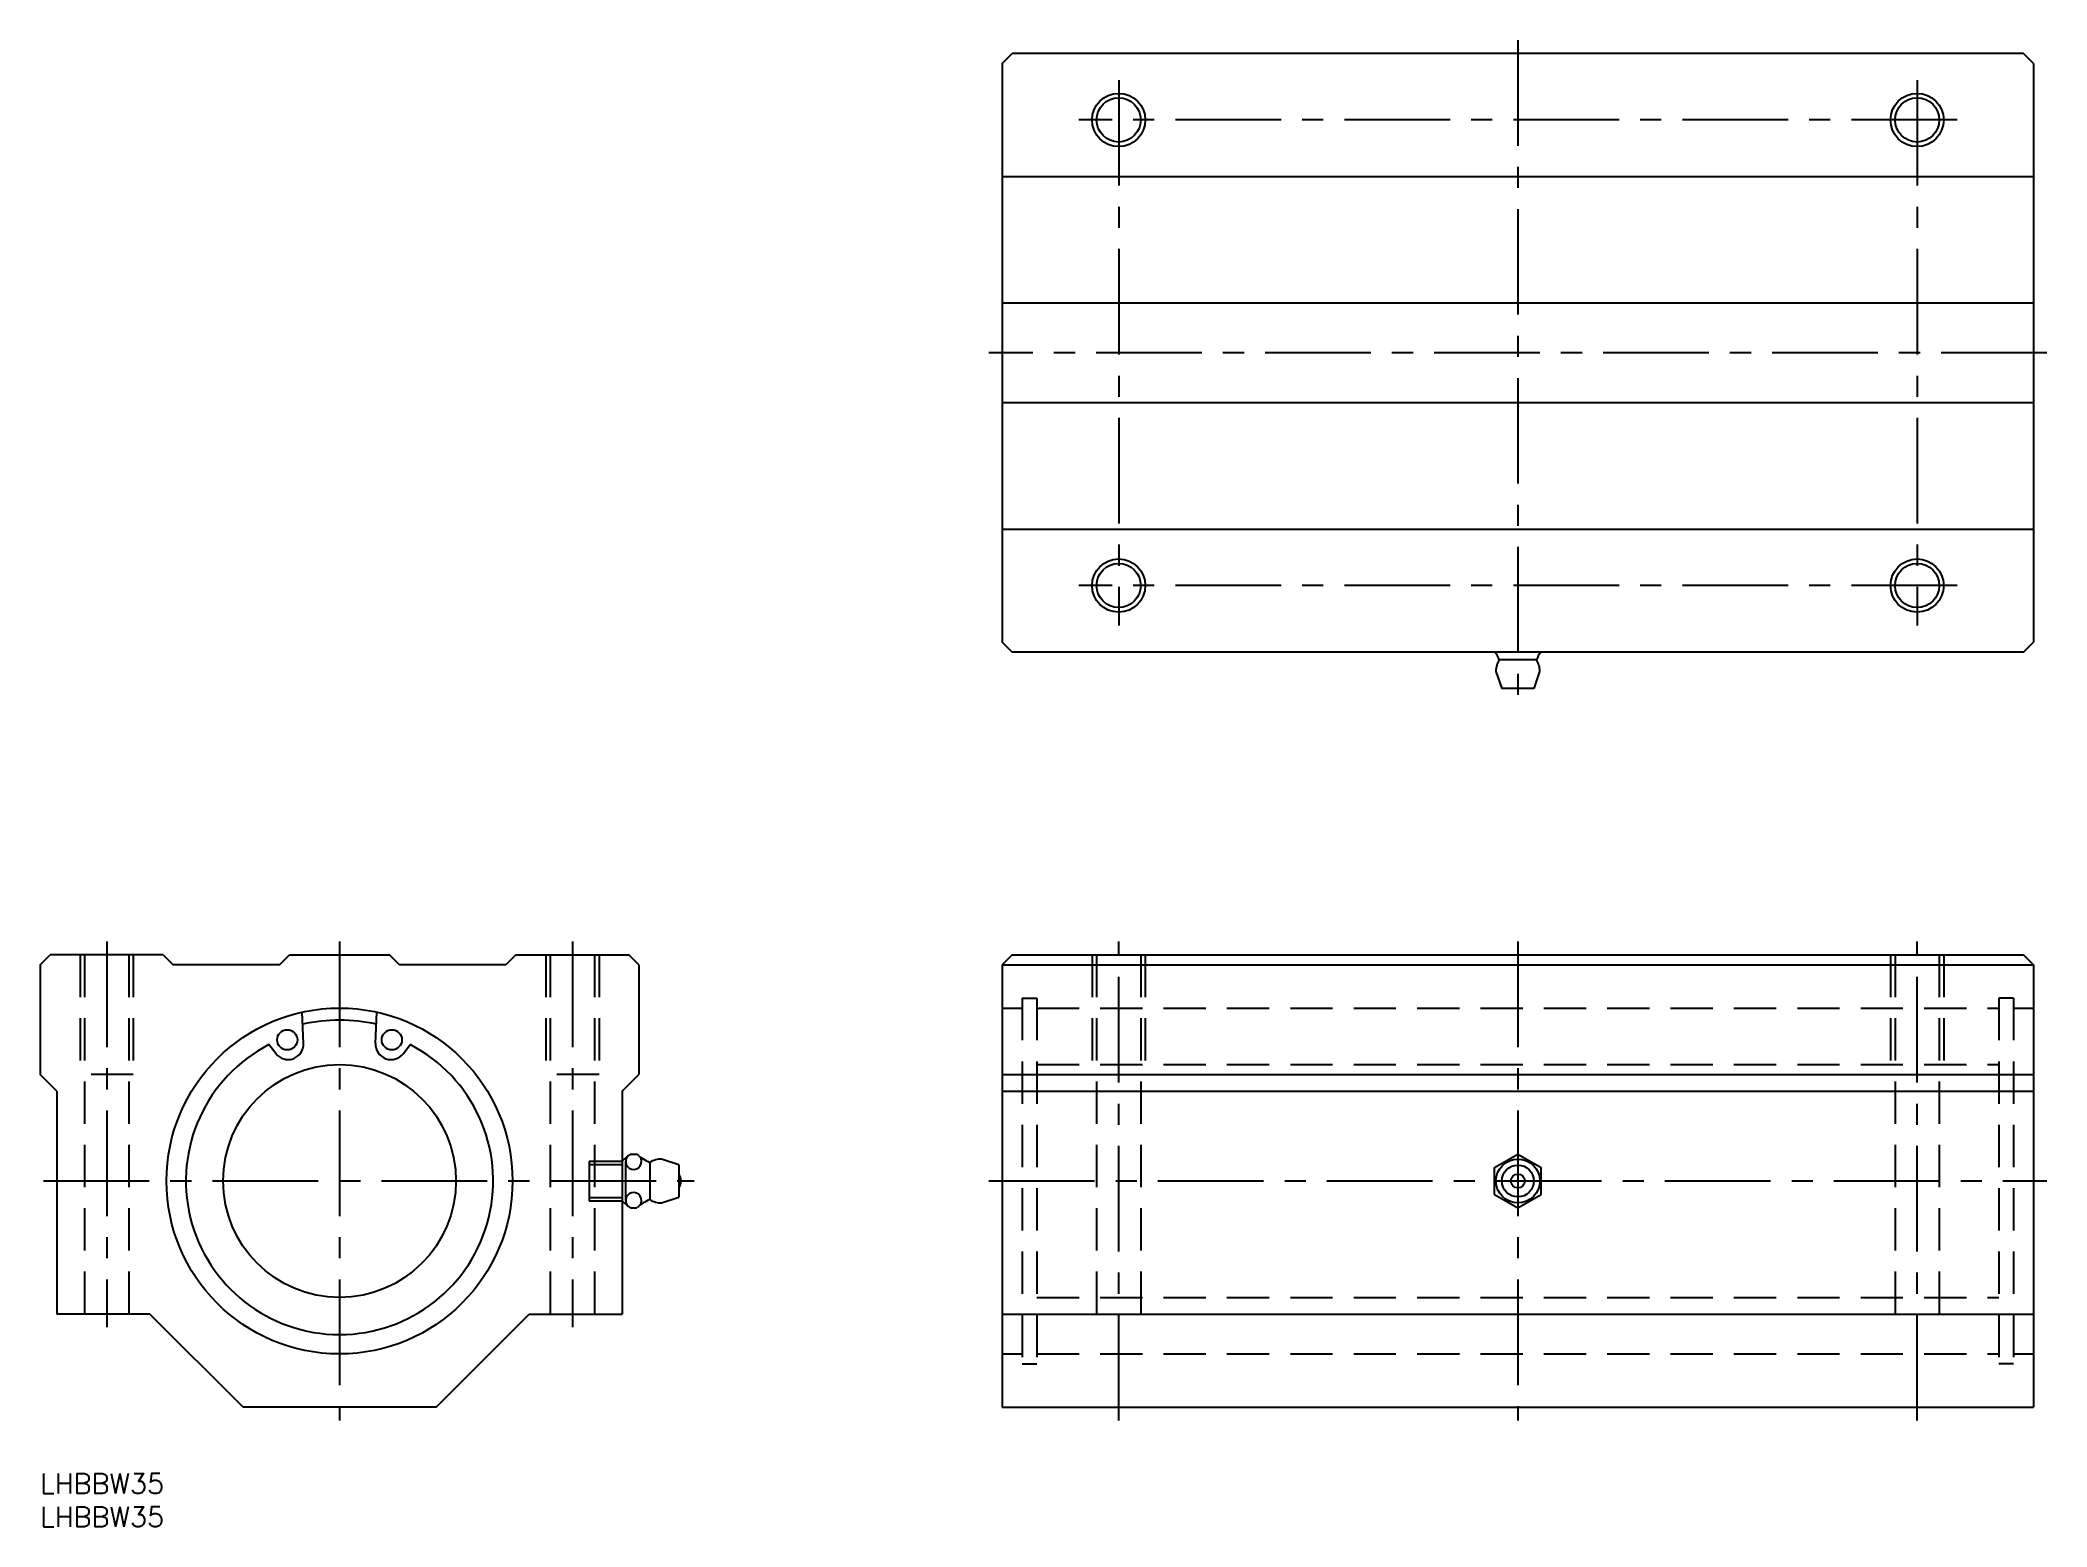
# Model space of a CAD drawing. Extents: x 0 to 302, y -8 to 216.
import ezdxf

# ---------------------------------------------------------------- set-up
doc = ezdxf.new("R2010")
doc.units = 0
doc.header["$LTSCALE"] = 0.5
doc.linetypes.add('CENTER', pattern=[50.8, 31.75, -6.35, 6.35, -6.35])
doc.linetypes.add('DASHED', pattern=[19.05, 12.7, -6.35])
for name, color, linetype in [('MSM_CENTER', 1, 'CENTER'), ('MSM_CONTINUOUS', 7, 'CONTINUOUS'), ('MSM_DASHED', 4, 'DASHED'), ('MSM_NARROW', 5, 'CONTINUOUS'), ('MSM_PART_NUMBER', 7, 'CONTINUOUS')]:
    doc.layers.add(name, color=color, linetype=linetype)
doc.styles.get("Standard").update_dxf_attribs({"font": 'txt.shx', "height": 3, "bigfont": 'bigfont.shx'})

# ---------------------------------------------------------------- blocks, each defined once
blk = doc.blocks.new('*U2')
at = {"layer": 'MSM_PART_NUMBER'}
blk.add_text('LHBBW35', height=3, dxfattribs=at).set_placement((0, -3))
blk = doc.blocks.new('*U3')
at = {"layer": 'MSM_PART_NUMBER'}
blk.add_text('LHBBW35', height=3, dxfattribs=at).set_placement((0, -8))

msp = doc.modelspace()

# ---------------------------------------------------------------- linework, layer by layer
at = {"layer": 'MSM_CENTER'}
for p, q in [((222.1, 215.52), (222.1, 116.02)), ((162.1, 209.52), (162.1, 127.52)), ((282.1, 209.52), (282.1, 127.52)), ((288.1, 203.52), (156.1, 203.52)), ((301.6, 168.52), (142.6, 168.52)), ((288.1, 133.52), (156.1, 133.52)), ((10, 80), (10, 22)), ((45, 80), (45, 8)), ((80, 80), (80, 22)), ((162.1, 8), (162.1, 80)), ((222.1, 80), (222.1, 8)), ((282.1, 8), (282.1, 80)), ((0.5, 44), (98.3, 44)), ((142.6, 44), (301.6, 44))]:
    msp.add_line(p, q, dxfattribs=at)
at = {"layer": 'MSM_CONTINUOUS'}
for p, q in [((144.6, 212.02), (146.1, 213.52)), ((144.6, 212.02), (144.6, 125.02)), ((298.1, 213.52), (146.1, 213.52)), ((299.6, 212.02), (298.1, 213.52)), ((299.6, 212.02), (299.6, 125.02)), ((144.6, 195.02), (299.6, 195.02)), ((144.6, 176.02), (299.6, 176.02)), ((144.6, 161.02), (299.6, 161.02)), ((144.6, 142.02), (299.6, 142.02)), ((146.1, 123.52), (144.6, 125.02)), ((298.1, 123.52), (299.6, 125.02)), ((298.1, 123.52), (146.1, 123.52)), ((224.9, 122.37), (219.3, 122.37)), ((218.8, 120.62), (219.67, 118.02)), ((224.5, 118.02), (219.7, 118.02)), ((224.54, 118.02), (225.4, 120.62)), ((0, 76.5), (1.5, 78)), ((0, 76.5), (0, 60)), ((18.5, 78), (1.5, 78)), ((18.5, 78), (20, 76.5)), ((36, 76.5), (20, 76.5)), ((36, 76.5), (37.5, 78)), ((37.5, 78), (52.5, 78)), ((54, 76.5), (52.5, 78)), ((70, 76.5), (54, 76.5)), ((71.5, 78), (70, 76.5)), ((71.5, 78), (88.5, 78)), ((90, 76.5), (88.5, 78)), ((90, 76.5), (90, 60)), ((146.1, 78), (144.6, 76.5)), ((144.6, 76.5), (144.6, 10)), ((144.6, 76.5), (299.6, 76.5)), ((146.1, 78), (298.1, 78)), ((298.1, 78), (299.6, 76.5)), ((299.6, 76.5), (299.6, 10)), ((39.59, 64.69), (39.39, 69.39)), ((50.41, 64.69), (50.61, 69.39)), ((35.41, 63.16), (34.38, 64.5)), ((54.59, 63.16), (55.62, 64.5)), ((2.5, 57.5), (0, 60)), ((2.5, 57.5), (2.5, 24)), ((87.5, 57.5), (90, 60)), ((87.5, 57.5), (87.5, 24)), ((144.6, 60), (299.6, 60)), ((144.6, 57.5), (299.6, 57.5)), ((87.5, 47), (88.39, 47.81)), ((88, 46.93), (88, 41.07)), ((88.72, 48.03), (89.7, 48.03)), ((91.65, 46.8), (91.65, 41.2)), ((96, 46.43), (93.4, 47.3)), ((96, 46.43), (96, 41.57)), ((218.6, 46.02), (222.1, 48.04)), ((218.6, 41.98), (218.6, 46.02)), ((222.1, 48.04), (225.6, 46.02)), ((225.6, 41.98), (225.6, 46.02)), ((87.5, 41), (88.39, 40.19)), ((88.72, 39.97), (89.7, 39.97)), ((93.4, 40.7), (96, 41.57)), ((218.6, 41.98), (222.1, 39.96)), ((222.1, 39.96), (225.6, 41.98)), ((16.5, 24), (2.5, 24)), ((30.5, 10), (16.5, 24)), ((59.5, 10), (73.5, 24)), ((73.5, 24), (87.5, 24)), ((144.6, 24), (299.6, 24)), ((59.5, 10), (30.5, 10)), ((144.6, 10), (299.6, 10))]:
    msp.add_line(p, q, dxfattribs=at)
for centre, radius in [((162.1, 203.52), 3.32), ((282.1, 203.52), 3.32), ((162.1, 133.52), 3.32), ((282.1, 133.52), 3.32), ((45, 44), 26), ((37.14, 65.22), 1.52), ((52.86, 65.22), 1.52), ((45, 44), 17.5), ((222.1, 44), 3.3), ((222.1, 44), 2.4), ((222.1, 44), 1.05)]:
    msp.add_circle(centre, radius, dxfattribs=at)
for centre, radius, start, end in [((213.7, 120.22), 6, 20.9613, 33.3671), ((222.1, 120.62), 3.3, 148.0472, 180), ((230.51, 120.22), 6, 146.633, 159.0388), ((222.1, 120.62), 3.3, 360, 31.9528), ((45, 43.75), 24.44, 76.9236, 103.0764), ((45, 44), 23.09, 117.3733, 62.6267), ((37.26, 64.58), 2.33, 217.5057, 2.4933), ((52.74, 64.58), 2.33, 177.5067, 322.4943), ((89.19, 46.93), 1.19, 112.9586, 37.5509), ((93.8, 52.4), 6, 226.8336, 249.0386), ((93.4, 44), 3.3, 90, 121.9528), ((89.19, 41.07), 1.19, 322.449, 247.0413), ((94.48, 44), 1.82, 326.6015, 33.3985), ((93.8, 35.6), 6, 110.9613, 132.9025), ((93.4, 44), 3.3, 238.0472, 270)]:
    msp.add_arc(centre, radius, start, end, dxfattribs=at)
at = {"layer": 'MSM_DASHED'}
for p, q in [((6, 78), (6, 60)), ((6.68, 78), (6.68, 24)), ((13.32, 78), (13.32, 24)), ((14, 78), (14, 60)), ((76, 78), (76, 60)), ((76.68, 78), (76.68, 24)), ((83.32, 78), (83.32, 24)), ((84, 78), (84, 60)), ((158.1, 78), (158.1, 60)), ((158.78, 78), (158.78, 24)), ((165.43, 78), (165.43, 24)), ((166.1, 78), (166.1, 60)), ((278.1, 78), (278.1, 60)), ((278.78, 78), (278.78, 24)), ((285.43, 78), (285.43, 24)), ((286.1, 78), (286.1, 60)), ((144.6, 70), (147.6, 70)), ((147.6, 71.5), (147.6, 16.5)), ((147.6, 71.5), (149.8, 71.5)), ((149.8, 71.5), (149.8, 16.5)), ((149.8, 70), (294.4, 70)), ((294.4, 71.5), (294.4, 16.5)), ((296.6, 71.5), (294.4, 71.5)), ((296.6, 71.5), (296.6, 16.5)), ((296.6, 70), (299.6, 70)), ((149.8, 61.5), (294.4, 61.5)), ((14, 60), (6, 60)), ((84, 60), (76, 60)), ((82.5, 47), (82.5, 41)), ((82.5, 47), (87.5, 47)), ((82.5, 46.46), (87.5, 46.46)), ((82.5, 41.54), (87.5, 41.54)), ((82.5, 41), (87.5, 41)), ((149.8, 26.5), (294.4, 26.5)), ((144.6, 18), (147.6, 18)), ((147.6, 16.5), (149.8, 16.5)), ((149.8, 18), (294.4, 18)), ((296.6, 16.5), (294.4, 16.5)), ((296.6, 18), (299.6, 18))]:
    msp.add_line(p, q, dxfattribs=at)
at = {"layer": 'MSM_NARROW'}
for centre in [(162.1, 203.52), (282.1, 203.52), (162.1, 133.52), (282.1, 133.52)]:
    msp.add_circle(centre, 4, dxfattribs=at)

# ---------------------------------------------------------------- block references
at = {"layer": 'MSM_CONTINUOUS'}
for name in ['*U2', '*U3']:
    msp.add_blockref(name, (0, 0), dxfattribs=at)

doc.saveas('drawing.dxf')
